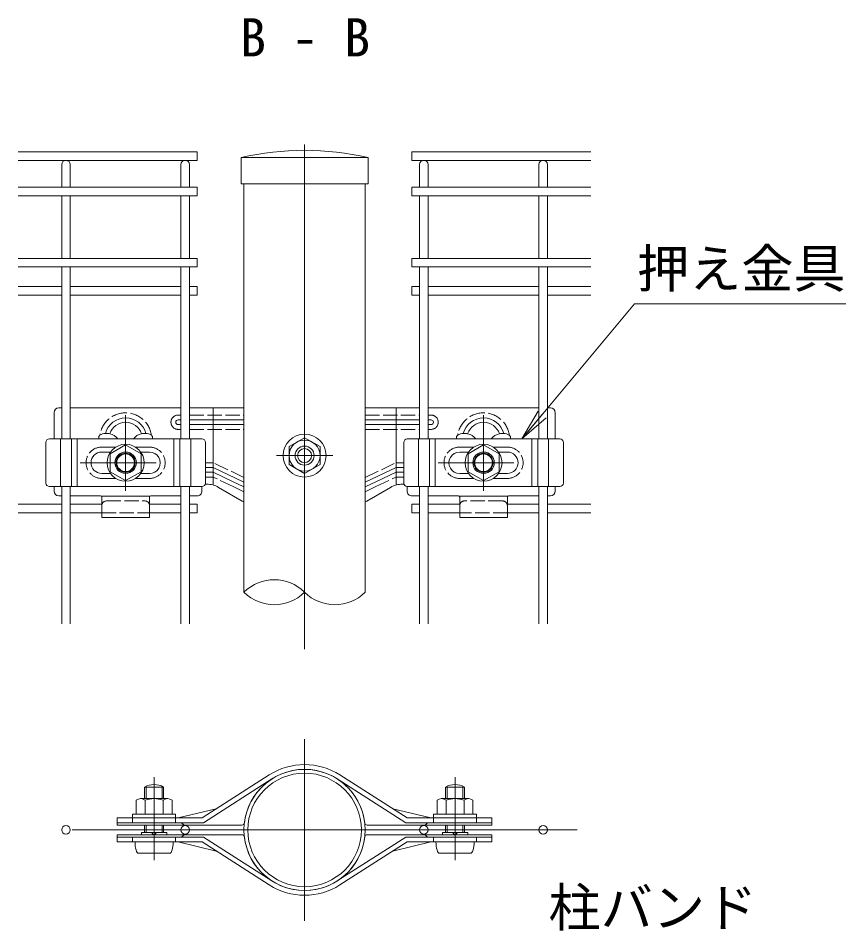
# Model space of a CAD drawing. Units: millimetres, scale not verified. Extents: x -4200 to 4200, y -2970 to 2970.
# Drawn here: x 1381 to 2421, y -672 to 476 of the extents above; entities that cross this region are included whole.
import ezdxf
from ezdxf.enums import TextEntityAlignment as Align

# ---------------------------------------------------------------- set-up
doc = ezdxf.new("R2010")
doc.units = ezdxf.units.MM
doc.header["$LTSCALE"] = 20
doc.linetypes.add('DASHED', pattern=[7.5, 6, -1.5])
doc.linetypes.add('USER1', pattern=[50.8, 31.75, -6.35, 6.35, -6.35])
for name, color, linetype, lineweight in [('0-0_D-TTL-TXT', 7, 'Continuous', 18), ('0-1_D-STR1', 1, 'Continuous', 18), ('0-2_D-BMK', 2, 'USER1', 13), ('0-3_D-STR-DIM', 7, 'Continuous', 9), ('0-4_D-STR2', 7, 'Continuous', 9), ('0-8_D-STR3', 3, 'Continuous', 13), ('0-9_D-STR-TXT', 7, 'Continuous', 9), ('0-C_0', 7, 'Continuous', 9)]:
    doc.layers.add(name, color=color, linetype=linetype, lineweight=lineweight)
doc.styles.add('ＭＳ ゴシック', font='')
doc.styles.get('ＭＳ ゴシック').set_extended_font_data('MS Gothic')

# ---------------------------------------------------------------- blocks, each defined once
blk = doc.blocks.new('U36')
at = {"layer": '0-2_D-BMK'}
for p, q in [((-1500, -295.8), (-1500, 426)), ((1500, -295.8), (1500, 426)), ((0, 240), (0, -240)), ((236.5, 0), (-236.5, 0)), ((-1880, -60), (-1120, -60)), ((1120, -60), (1880, -60))]:
    blk.add_line(p, q, dxfattribs=at)
at = {"layer": '0-8_D-STR3'}
for p, q in [((-2060, 400), (-2036, 400)), ((-1964, 400), (-1036, 400)), ((-964, 400), (-508, 400)), ((-766.3, 400), (-766.3, -247)), ((508, 400), (964, 400)), ((766.3, 400), (766.3, -247)), ((1036, 400), (1964, 400)), ((2036, 400), (2060, 400)), ((-2100, 360), (-2100, 140)), ((2100, 360), (2100, 140)), ((-1060, 300), (-1036, 300)), ((-1060, 260), (-1036, 260)), ((-964, 300), (-508, 300)), ((-964, 260), (-508, 260)), ((508, 300), (964, 300)), ((508, 260), (964, 260)), ((1036, 300), (1060, 300)), ((1036, 260), (1060, 260)), ((-1726, 140), (-1726, 160)), ((-1274, 140), (-1274, 160)), ((1274, 140), (1274, 160)), ((1726, 140), (1726, 160)), ((-2169, 110), (-2169, -230)), ((-861, 140), (-2139, 140)), ((-2045.5, 140), (-2045.5, -260)), ((-1954, 140), (-1954, -260)), ((-1905, 140), (-1905, -260)), ((-1095, 140), (-1095, -260)), ((-1046, 140), (-1046, -260)), ((-954.5, 140), (-954.5, -260)), ((-831, 110), (-831, -230)), ((0, 150), (-130, 74.9)), ((0, 150), (130, 74.9)), ((831, 110), (831, -230)), ((861, 140), (2139, 140)), ((954.5, 140), (954.5, -260)), ((1046, 140), (1046, -260)), ((1095, 140), (1095, -260)), ((1905, 140), (1905, -260)), ((1954, 140), (1954, -260)), ((2045.5, 140), (2045.5, -260)), ((2169, 110), (2169, -230)), ((-1626.2, 30), (-1700, 30)), ((-1300, 30), (-1373.8, 30)), ((-130, -74.9), (-130, 74.9)), ((130, -74.9), (130, 74.9)), ((1300, 30), (1373.8, 30)), ((1626.2, 30), (1700, 30)), ((0, -150), (-130, -74.9)), ((0, -150), (130, -74.9)), ((-1626.2, -150), (-1700, -150)), ((-1300, -150), (-1373.8, -150)), ((-831, -100), (-766.3, -100)), ((-831, -140), (-766.3, -140)), ((831, -100), (766.3, -100)), ((831, -140), (766.3, -140)), ((1300, -150), (1373.8, -150)), ((1626.2, -150), (1700, -150)), ((-2139, -260), (-861, -260)), ((-2100, -260), (-2100, -297.3)), ((-860, -260), (-860, -297.3)), ((-821.3, -239.3), (-832.5, -239.3)), ((-522.5, -381.2), (-721.1, -266.2)), ((522.5, -381.2), (721.1, -266.2)), ((821.3, -239.3), (832.5, -239.3)), ((860, -260), (860, -297.3)), ((2139, -260), (861, -260)), ((2100, -260), (2100, -297.3)), ((-2036, -337.3), (-2060, -337.3)), ((-1710, -337.3), (-1964, -337.3)), ((-1300, -340), (-1700, -340)), ((-1700, -416.4), (-1700, -347.3)), ((-1300, -416.4), (-1300, -347.3)), ((-1290, -337.3), (-1036, -337.3)), ((-963.2, -337.3), (-900, -337.3)), ((964, -337.3), (900, -337.3)), ((1290, -337.3), (1036, -337.3)), ((1700, -340), (1300, -340)), ((1300, -416.4), (1300, -347.3)), ((1700, -416.4), (1700, -347.3)), ((1710, -337.3), (1964, -337.3)), ((2036, -337.3), (2060, -337.3)), ((-1700, -520), (-1700, -416.4)), ((-1300, -416.4), (-1300, -520)), ((1300, -416.4), (1300, -520)), ((1700, -520), (1700, -416.4)), ((-1700, -520), (-1300, -520)), ((1700, -520), (1300, -520))]:
    blk.add_line(p, q, dxfattribs=at)
at = {"layer": '0-8_D-STR3', "linetype": 'DASHED'}
for p, q in [((-1060, 340), (-1036, 340)), ((-964, 340), (-508, 340)), ((508, 340), (964, 340)), ((1036, 340), (1060, 340)), ((-1060, 220), (-1036, 220)), ((-964, 220), (-508, 220)), ((508, 220), (964, 220)), ((1036, 220), (1060, 220)), ((-1582, 71.5), (-1700, 71.5)), ((-1300, 71.5), (-1418, 71.5)), ((1300, 71.5), (1418, 71.5)), ((1582, 71.5), (1700, 71.5)), ((-831, -60), (-766.3, -60)), ((-508, -182.9), (-766.3, -60)), ((508, -182.9), (766.3, -60)), ((831, -60), (766.3, -60)), ((-1582, -191.5), (-1700, -191.5)), ((-1300, -191.5), (-1418, -191.5)), ((-831, -180), (-766.3, -180)), ((831, -180), (766.3, -180)), ((1300, -191.5), (1418, -191.5)), ((1582, -191.5), (1700, -191.5)), ((-1660, -380), (-1340, -380)), ((1660, -380), (1340, -380)), ((-1700, -480), (-1300, -480)), ((1700, -480), (1300, -480))]:
    blk.add_line(p, q, dxfattribs=at)
at = {"layer": '0-8_D-STR3'}
for points in [[(-1370, -135.1), (-1500, -210.1), (-1630, -135.1), (-1630, 15.1), (-1500, 90.1), (-1370, 15.1)], [(1630, -135.1), (1500, -210.1), (1370, -135.1), (1370, 15.1), (1500, 90.1), (1630, 15.1)]]:
    blk.add_lwpolyline(points, close=True, dxfattribs=at)
for points in [[(-508, -222.9), (-514.1, -220), (-766.3, -100)], [(-508, -262.9), (-514.1, -260), (-598.2, -220), (-766.3, -140)], [(508, -222.9), (514.1, -220), (766.3, -100)], [(508, -262.9), (514.1, -260), (598.2, -220), (766.3, -140)]]:
    blk.add_lwpolyline(points, dxfattribs=at)
at = {"layer": '0-8_D-STR3', "linetype": 'DASHED'}
for points in [[(-508, -302.9), (-514.1, -300), (-598.2, -260), (-766.3, -180)], [(508, -302.9), (514.1, -300), (598.2, -260), (766.3, -180)]]:
    blk.add_lwpolyline(points, dxfattribs=at)
at = {"layer": '0-8_D-STR3'}
for centre, radius in [((0, 0), 180), ((-1500, -60), 155), ((0, 0), 130), ((0, 0), 80), ((1500, -60), 155), ((-1500, -60), 90), ((-1500, -60), 80), ((-1500, -60), 74), ((0, 0), 58.4), ((1500, -60), 90), ((1500, -60), 80), ((1500, -60), 74)]:
    blk.add_circle(centre, radius, dxfattribs=at)
for centre, radius, start, end in [((-2060, 360), 40, 90, 180), ((2060, 360), 40, 0, 90), ((-1500, 140), 176, 90, 164.83919), ((-1500, 140), 176, 15.16081, 90), ((1500, 140), 176, 90, 164.83919), ((1500, 140), 176, 15.16081, 90), ((-1500, 140), 140, 90, 161.88318), ((-1500, 140), 140, 18.11682, 90), ((-1060, 280), 20, 90, 180), ((-1060, 280), 20, 180, 270), ((1060, 280), 20, 0, 90), ((1060, 280), 20, 270, 0), ((1500, 140), 140, 90, 161.88318), ((1500, 140), 140, 18.11682, 90), ((-1735.1, 177.8), 20, 297.00649, 344.38101), ((-1659.5, 66.5), 120, 94.96654, 117.99904), ((-1659.5, 66.5), 120, 77.27818, 94.96654), ((-1659.5, 66.5), 120, 37.78277, 77.27818), ((-1340.5, 66.5), 120, 102.72182, 142.21723), ((-1340.5, 66.5), 120, 85.03346, 102.72182), ((-1340.5, 66.5), 120, 62.00096, 85.03346), ((-1264.9, 177.8), 20, 195.61899, 242.99351), ((1264.9, 177.8), 20, 297.00649, 344.38101), ((1340.5, 66.5), 120, 94.96654, 117.99904), ((1340.5, 66.5), 120, 77.27818, 94.96654), ((1340.5, 66.5), 120, 37.78277, 77.27818), ((1659.5, 66.5), 120, 102.72182, 142.21723), ((1659.5, 66.5), 120, 85.03346, 102.72182), ((1659.5, 66.5), 120, 62.00096, 85.03346), ((1735.1, 177.8), 20, 195.61899, 242.99351), ((-2139, 110), 30, 90, 180), ((-861, 110), 30, 0, 90), ((861, 110), 30, 90, 180), ((2139, 110), 30, 0, 90), ((-1700, -60), 90, 90, 180), ((-1670, -32), 70, 54.69388, 62.36991), ((-1330, -32), 70, 117.63009, 125.30612), ((-1300, -60), 90, 269.99997, 90), ((1300, -60), 90, 90, 270.00003), ((1330, -32), 70, 54.69388, 62.36991), ((1670, -32), 70, 117.63009, 125.30612), ((1700, -60), 90, 0, 90), ((-1700, -60), 90, 180, 270), ((1700, -60), 90, 270, 0), ((-2139, -230), 30, 180, 270), ((-2060, -297.3), 40, 180, 270), ((-900, -297.3), 40, 270, 0.00004), ((-861, -230), 30, 270, 360), ((-821.3, -439.3), 200, 59.9273, 90.00002), ((821.3, -439.3), 200, 89.99998, 120.0727), ((861, -230), 30, 180, 270), ((900, -297.3), 40, 179.99996, 270), ((2060, -297.3), 40, 270, 0), ((2139, -230), 30, 270, 0), ((-1710, -347.3), 10, 0, 90), ((-1290, -347.3), 10, 90, 180), ((-452.4, -260), 140, 239.9273, 246.5967), ((452.4, -260), 140, 293.4033, 300.0727), ((1290, -347.3), 10, 0, 90), ((1710, -347.3), 10, 90, 180)]:
    blk.add_arc(centre, radius, start, end, dxfattribs=at)
at = {"layer": '0-8_D-STR3', "linetype": 'DASHED'}
for centre, radius, start, end in [((-1500, 140), 218.2, 90, 171.45333), ((-1500, 140), 218.2, 8.54667, 90), ((-1060, 280), 60, 90, 160.52878), ((1060, 280), 60, 19.47122, 90), ((1500, 140), 218.2, 90, 171.45333), ((1500, 140), 218.2, 8.54667, 90), ((-1060, 280), 60, 160.52878, 180), ((-1060, 280), 60, 180, 199.47122), ((-1060, 280), 60, 199.47122, 270), ((1060, 280), 60, 270, 340.52878), ((1060, 280), 60, 0, 19.47122), ((1060, 280), 60, 340.52878, 0), ((-1700, -60), 131.5, 90, 270), ((-1300, -60), 131.5, 270, 90), ((1300, -60), 131.5, 90, 270), ((1700, -60), 131.5, 270, 90), ((-1660, -420), 40, 90, 180), ((-1340, -420), 40, 0, 90), ((1340, -420), 40, 90, 180), ((1660, -420), 40, 0, 90)]:
    blk.add_arc(centre, radius, start, end, dxfattribs=at)
blk = doc.blocks.new('_Open')
at = {"layer": '0-C_0'}
blk.add_line((-20, 3.33), (0, 0), dxfattribs=at)
blk.add_lwpolyline([(-20, -3.33), (0, 0), (-20, 0)], dxfattribs=at)

msp = doc.modelspace()

# ---------------------------------------------------------------- linework, layer by layer
at = {"layer": '0-1_D-STR1'}
for p, q in [((1820.55, 300.55), (1660.95, 300.55)), ((1660.95, 300.55), (1660.95, 267.55)), ((1820.55, 267.55), (1820.55, 300.55)), ((1820.55, 267.55), (1660.95, 267.55)), ((1664.55, 267.55), (1664.55, -246.35)), ((1816.95, -246.35), (1816.95, 267.55))]:
    msp.add_line(p, q, dxfattribs=at)
for radius in [76.2, 71.4]:
    msp.add_circle((1740.75, -545.33), radius, dxfattribs=at)
msp.add_arc((1740.75, -48.73), 358.28, 77.13052, 102.86948, dxfattribs=at)
at = {"layer": '0-2_D-BMK'}
for p, q in [((1740.75, -318.03), (1740.75, 336.55)), ((1740.75, -431.03), (1740.75, -659.63)), ((1551.56, -583.41), (1551.56, -478.94)), ((1929.94, -583.41), (1929.94, -478.94)), ((2083.65, -545.33), (1397.85, -545.33))]:
    msp.add_line(p, q, dxfattribs=at)
at = {"layer": '0-3_D-STR-DIM'}
for centre, start, end in [((1702.65, -284.69), 45.18146, 134.81854), ((1702.65, -208), 225.18146, 314.81854), ((1778.85, -208), 225.18146, 314.81854)]:
    msp.add_arc(centre, 54.05, start, end, dxfattribs=at)
at = {"layer": '0-4_D-STR2'}
for p, q in [((1380.75, 307.75), (1605.75, 307.75)), ((1605.75, 307.75), (1605.75, 296.95)), ((2100.75, 307.75), (1875.75, 307.75)), ((1875.75, 307.75), (1875.75, 296.95)), ((1380.75, 296.95), (1605.75, 296.95)), ((1435.35, 263.05), (1435.35, 291.55)), ((1446.15, 263.05), (1446.15, 291.55)), ((1585.35, 263.05), (1585.35, 291.55)), ((1596.15, 263.05), (1596.15, 291.55)), ((2100.75, 296.95), (1875.75, 296.95)), ((1885.35, 263.05), (1885.35, 291.55)), ((1896.15, 263.05), (1896.15, 291.55)), ((2035.35, 263.05), (2035.35, 291.55)), ((2046.15, 263.05), (2046.15, 291.55)), ((1380.75, 263.05), (1605.75, 263.05)), ((1605.75, 263.05), (1605.75, 252.25)), ((2100.75, 263.05), (1875.75, 263.05)), ((1875.75, 263.05), (1875.75, 252.25)), ((1380.75, 252.25), (1605.75, 252.25)), ((1435.35, 173.65), (1435.35, 252.25)), ((1446.15, 173.65), (1446.15, 252.25)), ((1585.35, 173.65), (1585.35, 252.25)), ((1596.15, 173.65), (1596.15, 252.25)), ((2100.75, 252.25), (1875.75, 252.25)), ((1885.35, 173.65), (1885.35, 252.25)), ((1896.15, 173.65), (1896.15, 252.25)), ((2035.35, 173.65), (2035.35, 252.25)), ((2046.15, 173.65), (2046.15, 252.25)), ((1380.75, 173.65), (1605.75, 173.65)), ((1605.75, 173.65), (1605.75, 162.85)), ((2100.75, 173.65), (1875.75, 173.65)), ((1875.75, 173.65), (1875.75, 162.85)), ((1380.75, 162.85), (1605.75, 162.85)), ((1435.35, -53.45), (1435.35, 162.85)), ((1446.15, -53.45), (1446.15, 162.85)), ((1585.35, -53.45), (1585.35, 162.85)), ((1596.15, -53.45), (1596.15, 162.85)), ((2100.75, 162.85), (1875.75, 162.85)), ((1885.35, -53.45), (1885.35, 162.85)), ((1896.15, -53.45), (1896.15, 162.85)), ((2035.35, -53.45), (2035.35, 162.85)), ((2046.15, -53.45), (2046.15, 162.85)), ((1380.75, 138.08), (1435.35, 138.08)), ((1446.15, 138.08), (1585.35, 138.08)), ((1596.15, 138.08), (1605.75, 138.08)), ((1605.75, 138.08), (1605.75, 127.28)), ((1885.35, 138.08), (1875.75, 138.08)), ((1875.75, 138.08), (1875.75, 127.28)), ((2035.35, 138.08), (1896.15, 138.08)), ((2100.75, 138.08), (2046.15, 138.08)), ((1380.75, 127.28), (1435.35, 127.28)), ((1446.15, 127.28), (1585.35, 127.28)), ((1596.15, 127.28), (1605.75, 127.28)), ((1885.35, 127.28), (1875.75, 127.28)), ((2035.35, 127.28), (1896.15, 127.28)), ((2100.75, 127.28), (2046.15, 127.28)), ((1435.35, -285.95), (1435.35, -113.45)), ((1446.15, -285.95), (1446.15, -113.45)), ((1585.35, -285.95), (1585.35, -113.45)), ((1596.15, -285.95), (1596.15, -113.45)), ((1885.35, -285.95), (1885.35, -113.45)), ((1896.15, -285.95), (1896.15, -113.45)), ((2035.35, -285.95), (2035.35, -113.45)), ((2046.15, -285.95), (2046.15, -113.45)), ((1435.35, -135.65), (1380.75, -135.65)), ((1486.03, -135.65), (1446.15, -135.65)), ((1585.35, -135.65), (1545.47, -135.65)), ((1605.75, -135.65), (1596.15, -135.65)), ((1605.75, -135.65), (1605.75, -146.45)), ((1875.75, -135.65), (1885.35, -135.65)), ((1875.75, -135.65), (1875.75, -146.45)), ((1896.15, -135.65), (1936.03, -135.65)), ((1995.47, -135.65), (2035.35, -135.65)), ((2046.15, -135.65), (2100.75, -135.65)), ((1435.35, -146.45), (1380.75, -146.45)), ((1485.75, -146.45), (1446.15, -146.45)), ((1585.35, -146.45), (1545.75, -146.45)), ((1605.75, -146.45), (1596.15, -146.45)), ((1875.75, -146.45), (1885.35, -146.45)), ((1896.15, -146.45), (1935.75, -146.45)), ((1995.75, -146.45), (2035.35, -146.45)), ((2046.15, -146.45), (2100.75, -146.45))]:
    msp.add_line(p, q, dxfattribs=at)
for centre in [(1440.75, -545.33), (1590.75, -545.33), (1890.75, -545.33), (2040.75, -545.33)]:
    msp.add_circle(centre, 5.4, dxfattribs=at)
for centre in [(1440.75, 291.55), (1590.75, 291.55), (1890.75, 291.55), (2040.75, 291.55)]:
    msp.add_arc(centre, 5.4, 0, 180, dxfattribs=at)
at = {"layer": '0-8_D-STR3'}
for p, q in [((1611.81, -530.29), (1696.42, -476.11)), ((1869.69, -530.29), (1785.08, -476.11)), ((1539.56, -505.99), (1539.56, -491.37)), ((1539.56, -491.37), (1563.56, -491.37)), ((1541.59, -505.99), (1541.59, -491.37)), ((1561.53, -505.99), (1561.53, -491.37)), ((1563.56, -505.99), (1563.56, -491.37)), ((1917.94, -505.99), (1917.94, -491.37)), ((1941.94, -491.37), (1917.94, -491.37)), ((1919.97, -505.99), (1919.97, -491.37)), ((1939.91, -505.99), (1939.91, -491.37)), ((1941.94, -505.99), (1941.94, -491.37)), ((1529.06, -525.49), (1529.06, -508.09)), ((1534.23, -505.99), (1568.86, -505.99)), ((1540.31, -525.49), (1540.31, -508.09)), ((1562.81, -525.49), (1562.81, -508.09)), ((1574.06, -525.49), (1574.06, -508.09)), ((1907.44, -525.49), (1907.44, -508.09)), ((1912.61, -505.99), (1947.24, -505.99)), ((1918.69, -525.49), (1918.69, -508.09)), ((1941.19, -525.49), (1941.19, -508.09)), ((1952.44, -525.49), (1952.44, -508.09)), ((1524.56, -525.49), (1524.56, -530.29)), ((1529.06, -525.49), (1574.06, -525.49)), ((1581.91, -530.29), (1629.75, -518.8)), ((1899.59, -530.29), (1851.75, -518.8)), ((1902.94, -525.49), (1902.94, -530.29)), ((1907.44, -525.49), (1952.44, -525.49)), ((1611.81, -530.29), (1505.22, -530.29)), ((1505.22, -530.29), (1505.22, -539.29)), ((1662.01, -539.29), (1505.22, -539.29)), ((1524.56, -530.29), (1524.56, -536.29)), ((1524.56, -530.29), (1524.56, -536.29)), ((1524.56, -530.29), (1578.56, -530.29)), ((1539.56, -548.37), (1539.56, -539.29)), ((1541.59, -548.37), (1541.59, -539.29)), ((1561.53, -548.37), (1561.53, -539.29)), ((1563.56, -548.37), (1563.56, -539.29)), ((1578.57, -530.29), (1578.57, -536.29)), ((1578.57, -530.29), (1578.57, -536.29)), ((1586.07, -536.29), (1589.18, -539.29)), ((1819.49, -539.29), (1976.28, -539.29)), ((1895.43, -536.29), (1892.32, -539.29)), ((1902.93, -530.29), (1902.93, -536.29)), ((1902.94, -530.29), (1956.94, -530.29)), ((1917.94, -548.37), (1917.94, -539.29)), ((1919.97, -548.37), (1919.97, -539.29)), ((1939.91, -548.37), (1939.91, -539.29)), ((1941.94, -548.37), (1941.94, -539.29)), ((1956.94, -530.29), (1956.94, -536.29)), ((1535.61, -548.37), (1567.52, -548.37)), ((1535.61, -548.37), (1535.61, -551.37)), ((1548.38, -548.37), (1550.92, -551.37)), ((1552.2, -551.37), (1554.74, -548.37)), ((1567.52, -548.37), (1567.52, -551.37)), ((1913.98, -548.37), (1945.89, -548.37)), ((1913.98, -548.37), (1913.98, -551.37)), ((1926.76, -548.37), (1929.3, -551.37)), ((1930.58, -551.37), (1933.12, -548.37)), ((1945.89, -548.37), (1945.89, -551.37)), ((1662.01, -551.37), (1505.22, -551.37)), ((1505.22, -560.37), (1505.22, -551.37)), ((1611.81, -560.37), (1505.22, -560.37)), ((1524.56, -560.37), (1524.56, -554.37)), ((1527.56, -560.37), (1575.56, -560.37)), ((1578.57, -560.37), (1578.57, -554.37)), ((1578.57, -560.37), (1578.57, -554.37)), ((1581.91, -560.37), (1629.75, -571.86)), ((1586.07, -554.37), (1589.18, -551.37)), ((1611.81, -560.37), (1696.42, -614.55)), ((1869.69, -560.37), (1785.08, -614.55)), ((1819.49, -551.37), (1976.28, -551.37)), ((1899.59, -560.37), (1851.75, -571.86)), ((1895.43, -554.37), (1892.32, -551.37)), ((1902.93, -560.37), (1902.93, -554.37)), ((1905.94, -560.37), (1953.94, -560.37)), ((1956.94, -560.37), (1956.94, -554.37)), ((1532.06, -574.77), (1571.06, -574.77)), ((1910.44, -574.77), (1949.44, -574.77))]:
    msp.add_line(p, q, dxfattribs=at)
at = {"layer": '0-8_D-STR3', "linetype": 'DASHED'}
for p, q in [((1613.57, -536.29), (1699.66, -481.16)), ((1867.93, -536.29), (1781.84, -481.16)), ((1613.57, -536.29), (1505.22, -536.29)), ((1867.93, -536.29), (1976.28, -536.29)), ((1613.57, -554.37), (1505.22, -554.37)), ((1613.57, -554.37), (1699.66, -609.5)), ((1867.93, -554.37), (1781.84, -609.5)), ((1867.93, -554.37), (1976.28, -554.37))]:
    msp.add_line(p, q, dxfattribs=at)
at = {"layer": '0-8_D-STR3'}
for points in [[(1524.56, -525.49), (1578.56, -525.49), (1578.56, -530.29)], [(1902.94, -525.49), (1956.94, -525.49), (1956.94, -530.29)], [(1869.69, -530.29), (1976.28, -530.29), (1976.28, -539.29)], [(1869.69, -560.37), (1976.28, -560.37), (1976.28, -551.37)]]:
    msp.add_lwpolyline(points, dxfattribs=at)
for centre, radius, start, end in [((1740.75, -545.33), 76.2, 6.55535, 173.44465), ((1740.75, -545.33), 82.2, 57.3664, 122.6336), ((1551.56, -513.87), 25.5, 61.92751, 118.07249), ((1929.94, -513.87), 25.5, 61.92751, 118.07249), ((1534.69, -514.52), 8.55, 48.83491, 131.16509), ((1551.56, -537.17), 31.18, 68.85295, 111.14705), ((1568.44, -514.53), 8.55, 48.86505, 131.13495), ((1913.06, -514.52), 8.55, 48.83491, 131.16509), ((1929.94, -537.17), 31.18, 68.85295, 111.14705), ((1946.81, -514.53), 8.55, 48.86505, 131.13495), ((1662.07, -536.29), 3, 268.91908, 353.44465), ((1819.43, -536.29), 3, 186.55535, 271.08092), ((1662.07, -554.37), 3, 6.55535, 91.08092), ((1740.75, -545.33), 76.2, 186.55535, 353.44465), ((1819.43, -554.37), 3, 88.91908, 173.44465), ((1740.75, -545.33), 82.2, 237.3664, 302.6336)]:
    msp.add_arc(centre, radius, start, end, dxfattribs=at)
for centre, start_param, end_param in [((1532.06, -560.37), 1.5707963, 3.1415927), ((1571.06, -560.37), 3.1415927, 4.712389), ((1910.44, -560.37), 1.5707963, 3.1415927), ((1949.44, -560.37), 3.1415927, 4.712389)]:
    msp.add_ellipse(centre, major_axis=(0, 14.4), ratio=0.3125, start_param=start_param, end_param=end_param, dxfattribs=at)
at = {"layer": '0-9_D-STR-TXT'}
msp.add_lwpolyline([(2421.16, 116.33), (2155.49, 116.33), (2015.19, -51.91)], dxfattribs=at)

# ---------------------------------------------------------------- block references
at = {"layer": '0-3_D-STR-DIM', "xscale": 0.15, "yscale": 0.15}
msp.add_blockref('U36', (1740.75, -74.45), dxfattribs=at)
at = {"layer": '0-9_D-STR-TXT', "xscale": 2, "yscale": 2, "rotation": 230.17293}
msp.add_blockref('_Open', (2013.91, -53.45), dxfattribs=at)

# ---------------------------------------------------------------- texts
at = {"layer": '0-0_D-TTL-TXT', "style": 'ＭＳ ゴシック'}
msp.add_text('B - B', height=48.09, dxfattribs=at).set_placement((1659.53, 413.18), align=Align.BOTTOM_LEFT)
at = {"layer": '0-9_D-STR-TXT', "style": 'ＭＳ ゴシック'}
for s, p in [('押え金具', (2158.72, 122.34)), ('柱バンド', (2047.39, -681.41))]:
    msp.add_text(s, height=48.09, dxfattribs=at).set_placement(p, align=Align.BOTTOM_LEFT)

doc.saveas('drawing.dxf')
